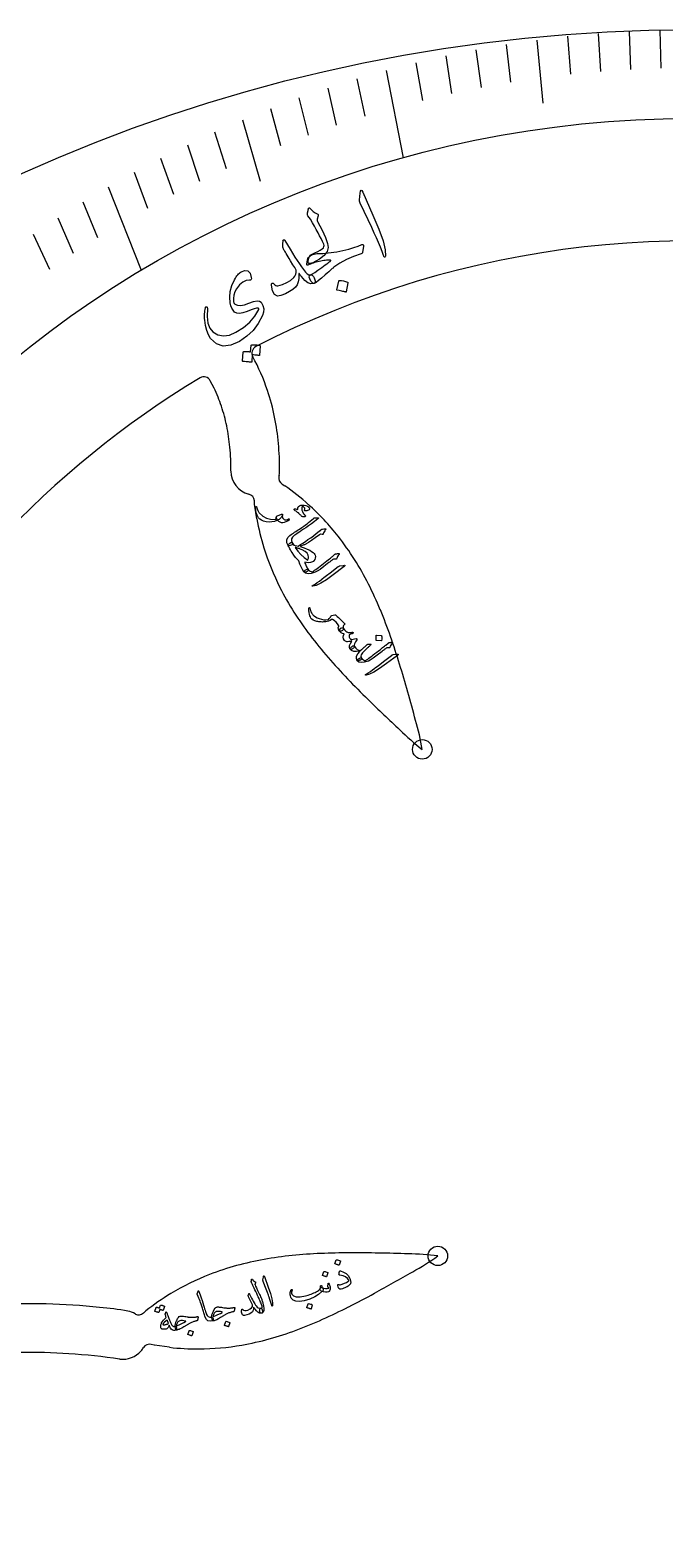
# Model space of a CAD drawing. Header units: millimetres. Extents: x -56 to 56, y -56 to 56.
# Drawn here: x -22.7 to -0.9, y 4.7 to 55.8 of the extents above; entities that cross this region are included whole.
import ezdxf

# ---------------------------------------------------------------- set-up
doc = ezdxf.new("R2010")
doc.units = ezdxf.units.MM
for name, color, linetype in [('CUT_INNER', 6, 'Continuous'), ('CUT_OUTER', 1, 'Continuous'), ('ENGRAVE', 7, 'Continuous'), ('ENGRAVE_FINE', 8, 'Continuous'), ('TEXT', 5, 'Continuous')]:
    doc.layers.add(name, color=color, linetype=linetype)

msp = doc.modelspace()

# ---------------------------------------------------------------- linework, layer by layer
at = {"layer": 'CUT_INNER'}
for points in [[(-16.379, 43.493), (-16.51, 43.747)], [(-15.803, 40.639), (-15.804, 40.645)], [(-14.145, 40.503), (-14.154, 40.464)], [(-14.043, 40.196), (-13.953, 40.139)], [(-14.911, 38.998), (-14.987, 39.509), (-14.988, 39.519), (-14.995, 39.624)], [(-18.808, 11.728), (-18.728, 11.797)], [(-19.095, 11.699), (-19.095, 11.7), (-19.084, 11.693)], [(-17.914, 10.55), (-18.425, 10.625), (-18.434, 10.627), (-18.538, 10.651)], [(-19.617, 10.146), (-19.624, 10.147)]]:
    msp.add_lwpolyline(points, dxfattribs=at)
for centre, radius, start, end in [((0, 15.947), 32.599, 75.616, 117.2937), ((0, 0), 53.626, 118.5746, 267.7469), ((-14.834, 44.694), 0.25, 117.2601, 209.8118), ((-21.167, 41.202), 6.981, 18.4684, 28.839), ((-0.001, 15.945), 32.6, 121.1449, 183.889), ((-16.732, 43.633), 0.25, 27.2801, 121.1133), ((-21.255, 41.166), 5.403, 18.3639, 25.512), ((-21.736, 41.007), 7.583, 11.3188, 18.5036), ((-21.754, 41.003), 5.928, 11.5693, 18.3454), ((-22.629, 40.827), 8.494, 5.1168, 11.3273), ((-22.593, 40.832), 6.784, 5.2991, 11.5587), ((-24.029, 40.705), 8.226, 359.5862, 5.2587), ((-23.778, 40.723), 9.648, 359.6833, 5.1277), ((-14.967, 40.658), 0.837, 181.2554, 254.5643), ((-13.91, 40.407), 0.25, 166.9639, 237.8492), ((-14.98, 40.659), 0.85, 349.4009, 0.6811), ((-15.244, 39.607), 0.25, 4.0267, 77.2974), ((-18.539, 33.509), 8.061, 47.889, 55.3264), ((-19.017, 32.974), 8.779, 38.191, 47.9178), ((-6.542, 40.532), 8.508, 190.3848, 197.229), ((-19.464, 32.624), 9.347, 32.2143, 38.1806), ((-6.18, 40.644), 8.887, 197.2303, 206.7434), ((-20.488, 31.983), 10.555, 26.9254, 32.194), ((-22.559, 30.935), 12.876, 22.5704, 26.9124), ((-5.331, 41.067), 9.835, 206.7185, 212.3779), ((-3.904, 41.977), 11.528, 212.3952, 217.2335), ((-26.504, 29.296), 17.148, 19.2754, 22.5664), ((-1.407, 43.877), 14.665, 217.242, 221.0759), ((-34.413, 26.528), 25.527, 17.0471, 19.2793), ((3.036, 47.75), 20.559, 221.0758, 223.8378), ((-52.316, 21.028), 44.256, 15.7658, 17.0611), ((11.93, 56.283), 32.885, 223.8296, 225.5714), ((33.748, 78.523), 64.04, 225.56007, 226.91035), ((-79.018, 13.423), 72.019, 15.01338, 15.816), ((-4.046, 37.831), 8.507, 225.5745, 232.453), ((-17.602, 29.698), 8.486, 9.4128, 16.2994), ((-11.643, -11.733), 25.527, 90.1721, 92.4043), ((-11.576, -30.462), 44.256, 88.8908, 90.1861), ((-12.05, -58.221), 72.019, 88.13838, 88.941), ((-13.136, 4.342), 9.347, 105.3393, 111.3056), ((-12.82, 3.175), 10.555, 100.0504, 105.319), ((-12.418, 0.889), 12.876, 95.6954, 100.0374), ((-11.995, -3.361), 17.148, 92.4004, 95.6914), ((-9.796, 5.275), 8.486, 82.5378, 89.4244), ((-13.643, 20.608), 8.507, 298.6995, 305.578), ((-13.341, 4.871), 8.779, 111.316, 121.0428), ((-41.612, 68.586), 64.04, 298.68507, 300.03535), ((-13.715, 5.484), 8.061, 121.014, 128.4514), ((-26.663, 41.252), 32.885, 296.9546, 298.6964), ((-22.753, -10.186), 22.234, 88.4373, 93.0827), ((-22.795, -11.654), 23.703, 83.9895, 88.4332), ((-21.134, 1.565), 10.386, 80.0581, 85.4649), ((-19.519, 10.975), 0.839, 59.6767, 77.7662), ((-21.079, 30.264), 20.559, 294.2008, 296.9628), ((-18.972, 11.917), 0.25, 243.3061, 310.9742), ((-18.663, 24.888), 14.665, 290.367, 294.2009), ((-17.113, 20.317), 9.835, 279.8435, 285.5029), ((-17.569, 21.947), 11.528, 285.5202, 290.3585), ((-22.757, -10.842), 21.216, 86.2381, 90.7946), ((-22.89, -12.767), 23.146, 81.8884, 86.2243), ((-19.519, 10.978), 0.837, 263.2162, 318.8004), ((-19.444, 10.919), 0.742, 318.4525, 329.383), ((-18.594, 10.407), 0.25, 77.1508, 147.6671), ((-16.953, 19.003), 8.508, 263.5098, 270.354), ((-16.955, 19.382), 8.887, 270.3553, 279.8684), ((0, 15.945), 39.854, 257.8885, 345.9388)]:
    msp.add_arc(centre, radius, start, end, dxfattribs=at)
at = {"layer": 'CUT_OUTER'}
msp.add_circle((0, 0), 55.8, dxfattribs=at)
at = {"layer": 'ENGRAVE'}
for points in [[(-10.467, 54.401), (-9.889, 51.4)], [(-20.019, 50.407), (-18.881, 47.542)]]:
    msp.add_lwpolyline(points, dxfattribs=at)
for centre, radius in [((0, 15.945), 36.808), ((-9.229, 31.085), 0.335), ((-8.693, 13.689), 0.335)]:
    msp.add_circle(centre, radius, dxfattribs=at)
at = {"layer": 'ENGRAVE_FINE'}
for points in [[(-3.184, 55.673), (-3.109, 54.369)], [(-2.124, 55.743), (-2.074, 54.438)], [(-1.062, 55.786), (-1.038, 54.48)], [(-6.341, 55.292), (-6.192, 53.994)], [(-5.293, 55.447), (-5.086, 53.279)], [(-4.24, 55.574), (-4.141, 54.271)], [(-9.447, 54.664), (-9.224, 53.374)], [(-8.419, 54.901), (-8.221, 53.608)], [(-7.383, 55.11), (-7.21, 53.814)], [(-12.477, 53.797), (-12.181, 52.519)], [(-11.477, 54.112), (-11.205, 52.83)], [(-13.466, 53.456), (-13.146, 52.184)], [(-15.408, 52.701), (-14.793, 50.598)], [(-14.443, 53.091), (-14.099, 51.824)], [(-16.36, 52.288), (-15.967, 51.032)], [(-17.297, 51.851), (-16.88, 50.602)], [(-18.22, 51.392), (-17.779, 50.149)], [(-19.127, 50.91), (-18.663, 49.675)], [(-20.894, 49.884), (-20.383, 48.665)], [(-21.752, 49.341), (-21.218, 48.13)], [(-22.592, 48.778), (-22.035, 47.576)]]:
    msp.add_lwpolyline(points, dxfattribs=at)
at = {"layer": 'TEXT'}
for points in [[(-11.364, 50.185), (-11.351, 50.258), (-11.332, 50.289), (-11.305, 50.277), (-11.272, 50.223), (-10.925, 49.432), (-10.715, 48.945), (-10.575, 48.548), (-10.502, 48.239), (-10.497, 48.021), (-10.503, 48.001), (-10.509, 47.989), (-10.518, 47.985), (-10.527, 47.989), (-10.536, 47.997), (-10.544, 48.008), (-10.552, 48.023), (-10.558, 48.041), (-10.606, 48.186), (-10.663, 48.337), (-10.729, 48.494), (-10.806, 48.658), (-10.825, 48.702), (-10.878, 48.818), (-10.965, 49.007), (-11.086, 49.268), (-11.363, 49.845), (-11.376, 49.877), (-11.384, 49.907), (-11.388, 49.936), (-11.387, 49.963)], [(-12.614, 48.438), (-12.658, 48.529), (-12.705, 48.625), (-12.756, 48.725), (-12.81, 48.829), (-12.868, 48.938), (-12.93, 49.051), (-12.996, 49.17), (-13.067, 49.294), (-13.161, 49.411), (-13.168, 49.429), (-13.173, 49.446), (-13.174, 49.464), (-13.173, 49.482), (-13.171, 49.492), (-13.169, 49.504), (-13.166, 49.52), (-13.162, 49.539), (-13.157, 49.562), (-13.151, 49.588), (-13.146, 49.617), (-13.139, 49.65), (-13.137, 49.661), (-13.132, 49.669), (-13.125, 49.676), (-13.116, 49.681), (-13.107, 49.683), (-13.099, 49.681), (-13.09, 49.675), (-13.082, 49.665), (-13.033, 49.609), (-12.976, 49.56), (-12.91, 49.516), (-12.836, 49.477), (-12.817, 49.466), (-12.806, 49.451), (-12.803, 49.434), (-12.808, 49.413), (-12.843, 49.29), (-12.844, 49.276), (-12.842, 49.26), (-12.836, 49.24), (-12.826, 49.218), (-12.665, 48.912), (-12.552, 48.66), (-12.485, 48.462), (-12.465, 48.319), (-12.499, 48.183), (-12.598, 48.052), (-12.76, 47.924), (-12.987, 47.799), (-13.077, 47.767), (-13.132, 47.777), (-13.152, 47.828), (-13.136, 47.92), (-13.131, 47.933), (-13.127, 47.945), (-13.123, 47.958), (-13.12, 47.97), (-13.116, 47.982), (-13.113, 47.993), (-13.109, 48.004), (-13.106, 48.015), (-13.096, 48.038), (-13.081, 48.057), (-13.061, 48.073), (-13.035, 48.086), (-12.919, 48.137), (-12.818, 48.186), (-12.732, 48.234), (-12.662, 48.28), (-12.626, 48.313), (-12.605, 48.35), (-12.601, 48.392), (-12.614, 48.438)], [(-13.067, 47.378), (-13.039, 47.377), (-13.013, 47.367), (-12.99, 47.348), (-12.968, 47.321), (-12.947, 47.285), (-12.93, 47.249), (-12.919, 47.213), (-12.912, 47.177), (-12.912, 47.144), (-12.917, 47.118), (-12.928, 47.099), (-12.946, 47.087), (-13.052, 47.074), (-13.16, 47.108), (-13.268, 47.19), (-13.378, 47.32), (-13.395, 47.343), (-13.41, 47.363), (-13.422, 47.38), (-13.433, 47.394), (-13.441, 47.405), (-13.446, 47.412), (-13.45, 47.417), (-13.451, 47.419), (-13.46, 47.426), (-13.466, 47.426), (-13.469, 47.42), (-13.469, 47.407), (-13.47, 47.26), (-13.489, 47.137), (-13.525, 47.037), (-13.579, 46.962), (-13.67, 46.881), (-13.784, 46.806), (-13.921, 46.734), (-14.083, 46.667), (-14.204, 46.651), (-14.299, 46.705), (-14.368, 46.828), (-14.411, 47.022), (-14.412, 47.047), (-14.408, 47.068), (-14.4, 47.083), (-14.387, 47.095), (-14.371, 47.1), (-14.356, 47.098), (-14.339, 47.09), (-14.323, 47.074), (-14.288, 47.04), (-14.254, 47.018), (-14.221, 47.007), (-14.189, 47.008), (-14.028, 47.053), (-13.884, 47.114), (-13.757, 47.193), (-13.646, 47.288), (-13.603, 47.342), (-13.574, 47.402), (-13.56, 47.468), (-13.56, 47.54), (-13.574, 47.568), (-13.611, 47.632), (-13.671, 47.731), (-13.754, 47.865), (-13.798, 47.938), (-13.837, 48.003), (-13.872, 48.061), (-13.903, 48.112), (-13.929, 48.156), (-13.951, 48.192), (-13.969, 48.221), (-13.982, 48.241), (-14, 48.273), (-14.012, 48.303), (-14.018, 48.33), (-14.02, 48.355), (-14.018, 48.387), (-14.017, 48.416), (-14.015, 48.444), (-14.014, 48.47), (-14.013, 48.493), (-14.012, 48.514), (-14.012, 48.532), (-14.013, 48.549), (-14.012, 48.562), (-14.007, 48.573), (-14, 48.581), (-13.989, 48.586), (-13.975, 48.586), (-13.963, 48.583), (-13.953, 48.577), (-13.945, 48.566), (-13.854, 48.41), (-13.767, 48.262), (-13.683, 48.123), (-13.602, 47.993), (-13.524, 47.872), (-13.45, 47.76), (-13.38, 47.656), (-13.314, 47.561), (-13.245, 47.474), (-13.181, 47.415), (-13.122, 47.383), (-13.067, 47.378)], [(-12.736, 48.119), (-12.645, 48.12), (-12.553, 48.125), (-12.457, 48.133), (-12.36, 48.145), (-12.261, 48.16), (-12.159, 48.177), (-12.057, 48.197), (-11.952, 48.22), (-11.752, 48.267), (-11.577, 48.316), (-11.428, 48.367), (-11.303, 48.419), (-11.29, 48.424), (-11.277, 48.425), (-11.267, 48.421), (-11.257, 48.413), (-11.249, 48.403), (-11.244, 48.391), (-11.242, 48.377), (-11.243, 48.362), (-11.281, 48.152), (-11.285, 48.135), (-11.295, 48.121), (-11.309, 48.112), (-11.327, 48.106), (-11.591, 48.017), (-11.835, 47.91), (-12.059, 47.784), (-12.263, 47.641), (-12.274, 47.632), (-12.293, 47.617), (-12.319, 47.595), (-12.353, 47.566), (-12.394, 47.53), (-12.443, 47.487), (-12.499, 47.437), (-12.562, 47.38), (-12.685, 47.27), (-12.79, 47.185), (-12.877, 47.124), (-12.946, 47.087), (-12.967, 47.086), (-12.992, 47.1), (-13.022, 47.128), (-13.056, 47.17), (-13.096, 47.245), (-13.111, 47.305), (-13.1, 47.35), (-13.064, 47.38), (-13.003, 47.412), (-12.92, 47.466), (-12.813, 47.54), (-12.683, 47.634), (-12.617, 47.681), (-12.559, 47.723), (-12.51, 47.759), (-12.468, 47.788), (-12.435, 47.812), (-12.411, 47.83), (-12.395, 47.842), (-12.388, 47.848), (-12.386, 47.851), (-12.384, 47.853), (-12.382, 47.855), (-12.38, 47.857), (-12.379, 47.858), (-12.378, 47.859), (-12.376, 47.86), (-12.374, 47.861), (-12.366, 47.87), (-12.364, 47.876), (-12.369, 47.88), (-12.379, 47.882), (-12.422, 47.885), (-12.468, 47.885), (-12.514, 47.884), (-12.562, 47.88), (-12.612, 47.874), (-12.663, 47.866), (-12.716, 47.856), (-12.771, 47.844), (-12.824, 47.832), (-12.876, 47.818), (-12.927, 47.803), (-12.977, 47.788), (-13.025, 47.771), (-13.071, 47.753), (-13.115, 47.734), (-13.157, 47.714), (-13.169, 47.71), (-13.178, 47.711), (-13.185, 47.717), (-13.189, 47.727), (-13.191, 47.747), (-13.191, 47.767), (-13.191, 47.787), (-13.188, 47.807), (-13.185, 47.828), (-13.181, 47.849), (-13.176, 47.871), (-13.171, 47.894), (-13.157, 47.939), (-13.139, 47.976), (-13.119, 48.005), (-13.095, 48.027), (-13.029, 48.065), (-12.947, 48.093), (-12.849, 48.111), (-12.736, 48.119)], [(-15.158, 47.2), (-15.278, 47.183), (-15.393, 47.128), (-15.505, 47.034), (-15.611, 46.901), (-15.668, 46.796), (-15.703, 46.687), (-15.718, 46.573), (-15.712, 46.456), (-15.707, 46.434), (-15.697, 46.414), (-15.682, 46.395), (-15.664, 46.378), (-15.581, 46.336), (-15.472, 46.328), (-15.339, 46.353), (-15.181, 46.41), (-15.025, 46.467), (-14.903, 46.491), (-14.816, 46.482), (-14.762, 46.44), (-14.704, 46.326), (-14.676, 46.212), (-14.68, 46.099), (-14.714, 45.987), (-14.862, 45.715), (-15.043, 45.476), (-15.257, 45.271), (-15.506, 45.098), (-15.806, 44.963), (-16.071, 44.935), (-16.302, 45.014), (-16.501, 45.201), (-16.575, 45.323), (-16.634, 45.468), (-16.676, 45.637), (-16.702, 45.829), (-16.705, 45.884), (-16.706, 45.939), (-16.706, 45.992), (-16.704, 46.044), (-16.701, 46.096), (-16.695, 46.146), (-16.689, 46.197), (-16.68, 46.246), (-16.674, 46.268), (-16.664, 46.281), (-16.651, 46.285), (-16.634, 46.279), (-16.621, 46.269), (-16.612, 46.255), (-16.608, 46.24), (-16.607, 46.222), (-16.621, 45.949), (-16.594, 45.724), (-16.526, 45.548), (-16.419, 45.42), (-16.246, 45.318), (-16.058, 45.282), (-15.854, 45.312), (-15.632, 45.408), (-15.371, 45.574), (-15.153, 45.759), (-14.979, 45.964), (-14.848, 46.191), (-14.842, 46.208), (-14.843, 46.221), (-14.851, 46.23), (-14.867, 46.236), (-14.918, 46.236), (-14.999, 46.218), (-15.109, 46.181), (-15.247, 46.125), (-15.39, 46.074), (-15.509, 46.053), (-15.604, 46.062), (-15.675, 46.103), (-15.73, 46.166), (-15.775, 46.238), (-15.808, 46.321), (-15.829, 46.415), (-15.843, 46.613), (-15.823, 46.812), (-15.768, 47.012), (-15.677, 47.214), (-15.65, 47.264), (-15.623, 47.309), (-15.595, 47.35), (-15.567, 47.386), (-15.537, 47.418), (-15.508, 47.445), (-15.479, 47.468), (-15.449, 47.487), (-15.32, 47.536), (-15.22, 47.52), (-15.146, 47.439), (-15.101, 47.293), (-15.098, 47.25), (-15.106, 47.219), (-15.126, 47.203), (-15.158, 47.2)], [(-12.099, 47.169), (-12.097, 47.175), (-12.092, 47.18), (-12.085, 47.183), (-12.076, 47.186), (-12.004, 47.184), (-11.934, 47.175), (-11.865, 47.158), (-11.797, 47.135), (-11.79, 47.13), (-11.785, 47.124), (-11.783, 47.117), (-11.784, 47.11), (-11.838, 46.804), (-11.841, 46.796), (-11.848, 46.791), (-11.858, 46.791), (-11.871, 46.795), (-11.882, 46.798), (-11.9, 46.803), (-11.924, 46.808), (-11.955, 46.815), (-11.992, 46.823), (-12.037, 46.832), (-12.088, 46.842), (-12.147, 46.853), (-12.156, 46.855), (-12.161, 46.859), (-12.163, 46.864), (-12.161, 46.87)], [(-15.11, 44.957), (-15.108, 44.963), (-15.104, 44.968), (-15.098, 44.972), (-15.089, 44.976), (-15.054, 44.98), (-15.019, 44.981), (-14.985, 44.982), (-14.95, 44.98), (-14.916, 44.977), (-14.882, 44.972), (-14.848, 44.965), (-14.813, 44.956), (-14.805, 44.952), (-14.799, 44.946), (-14.796, 44.939), (-14.795, 44.93), (-14.815, 44.62), (-14.817, 44.615), (-14.823, 44.612), (-14.832, 44.611), (-14.844, 44.612), (-14.854, 44.615), (-14.868, 44.617), (-14.888, 44.62), (-14.913, 44.622), (-14.943, 44.625), (-14.979, 44.628), (-15.021, 44.631), (-15.068, 44.634), (-15.082, 44.393), (-15.084, 44.384), (-15.09, 44.38), (-15.1, 44.378), (-15.113, 44.38), (-15.124, 44.382), (-15.142, 44.385), (-15.166, 44.388), (-15.197, 44.391), (-15.234, 44.395), (-15.279, 44.399), (-15.331, 44.403), (-15.389, 44.407), (-15.396, 44.41), (-15.401, 44.413), (-15.403, 44.418), (-15.402, 44.424), (-15.38, 44.727), (-15.379, 44.733), (-15.375, 44.738), (-15.369, 44.742), (-15.36, 44.746), (-15.331, 44.751), (-15.302, 44.753), (-15.273, 44.755), (-15.244, 44.754), (-15.215, 44.752), (-15.186, 44.748), (-15.158, 44.743), (-15.13, 44.737)], [(-14.031, 39.133), (-14.044, 39.099), (-14.059, 39.07), (-14.077, 39.045), (-14.097, 39.024), (-14.12, 39.005), (-14.149, 38.985), (-14.184, 38.964), (-14.226, 38.942), (-14.31, 38.911), (-14.398, 38.894), (-14.491, 38.892), (-14.589, 38.905), (-14.681, 38.928), (-14.755, 38.959), (-14.813, 38.996), (-14.853, 39.041), (-14.899, 39.124), (-14.931, 39.212), (-14.949, 39.304), (-14.953, 39.401), (-14.953, 39.408), (-14.952, 39.414), (-14.95, 39.419), (-14.947, 39.423), (-14.942, 39.426), (-14.938, 39.428), (-14.933, 39.428), (-14.929, 39.427), (-14.925, 39.424), (-14.921, 39.42), (-14.919, 39.415), (-14.918, 39.409), (-14.909, 39.377), (-14.9, 39.347), (-14.89, 39.319), (-14.879, 39.294), (-14.867, 39.269), (-14.854, 39.247), (-14.841, 39.227), (-14.826, 39.208), (-14.71, 39.099), (-14.581, 39.025), (-14.439, 38.986), (-14.286, 38.982), (-14.282, 38.983), (-14.276, 38.986), (-14.268, 38.99), (-14.258, 38.996), (-14.252, 39.003), (-14.248, 39.017), (-14.245, 39.037), (-14.243, 39.063), (-14.238, 39.077), (-14.229, 39.09), (-14.216, 39.1), (-14.198, 39.108), (-14.059, 39.158), (-14.04, 39.162), (-14.029, 39.16), (-14.026, 39.15), (-14.031, 39.133)], [(-13.371, 39.087), (-13.388, 39.106), (-13.403, 39.124), (-13.418, 39.14), (-13.431, 39.154), (-13.444, 39.167), (-13.455, 39.179), (-13.465, 39.189), (-13.474, 39.197), (-13.484, 39.204), (-13.496, 39.214), (-13.51, 39.224), (-13.526, 39.237), (-13.545, 39.25), (-13.566, 39.266), (-13.589, 39.282), (-13.614, 39.3), (-13.623, 39.308), (-13.629, 39.316), (-13.629, 39.325), (-13.626, 39.335), (-13.612, 39.348), (-13.588, 39.35), (-13.553, 39.34), (-13.508, 39.319), (-13.508, 39.355), (-13.504, 39.386), (-13.495, 39.41), (-13.48, 39.429), (-13.445, 39.452), (-13.401, 39.467), (-13.347, 39.473), (-13.284, 39.471), (-13.223, 39.46), (-13.174, 39.441), (-13.136, 39.413), (-13.11, 39.377), (-13.103, 39.352), (-13.105, 39.331), (-13.117, 39.314), (-13.139, 39.299), (-13.166, 39.288), (-13.192, 39.281), (-13.217, 39.278), (-13.242, 39.278), (-13.262, 39.281), (-13.274, 39.288), (-13.278, 39.298), (-13.274, 39.312), (-13.267, 39.33), (-13.264, 39.347), (-13.266, 39.364), (-13.272, 39.38), (-13.282, 39.395), (-13.293, 39.407), (-13.307, 39.415), (-13.322, 39.419), (-13.339, 39.419), (-13.351, 39.415), (-13.36, 39.406), (-13.364, 39.392), (-13.368, 39.348), (-13.363, 39.301), (-13.347, 39.252), (-13.322, 39.199), (-13.319, 39.194), (-13.316, 39.19), (-13.312, 39.185), (-13.307, 39.18), (-13.302, 39.174), (-13.297, 39.168), (-13.291, 39.161), (-13.284, 39.154), (-13.278, 39.147), (-13.271, 39.14), (-13.266, 39.134), (-13.261, 39.128), (-13.257, 39.124), (-13.253, 39.119), (-13.25, 39.115), (-13.248, 39.112), (-13.244, 39.105), (-13.243, 39.098), (-13.244, 39.091), (-13.247, 39.085), (-13.251, 39.081), (-13.255, 39.077), (-13.259, 39.074), (-13.264, 39.073), (-13.304, 39.071), (-13.334, 39.073), (-13.357, 39.078), (-13.371, 39.087)], [(-13.798, 38.994), (-13.794, 38.985), (-13.795, 38.977), (-13.799, 38.969), (-13.806, 38.962), (-13.861, 38.925), (-13.915, 38.896), (-13.967, 38.878), (-14.017, 38.869), (-14.065, 38.87), (-14.11, 38.884), (-14.15, 38.908), (-14.188, 38.945), (-14.209, 38.973), (-14.226, 39.002), (-14.237, 39.032), (-14.243, 39.063), (-14.241, 39.076), (-14.233, 39.088), (-14.219, 39.099), (-14.198, 39.108), (-14.059, 39.158), (-14.049, 39.161), (-14.04, 39.163), (-14.034, 39.163), (-14.029, 39.16), (-14.027, 39.156), (-14.027, 39.15), (-14.028, 39.143), (-14.032, 39.134), (-14.038, 39.114), (-14.039, 39.091), (-14.035, 39.067), (-14.025, 39.042), (-14.011, 39.018), (-13.994, 38.999), (-13.973, 38.983), (-13.948, 38.973), (-13.92, 38.967), (-13.891, 38.97), (-13.861, 38.98), (-13.829, 38.997), (-13.819, 39.002), (-13.811, 39.003), (-13.804, 39), (-13.798, 38.994)], [(-12.807, 39.038), (-12.8, 39.037), (-12.795, 39.036), (-12.791, 39.035), (-12.79, 39.032), (-12.79, 39.027), (-12.794, 39.02), (-12.803, 39.01), (-12.816, 38.998), (-12.931, 38.911), (-13.037, 38.833), (-13.136, 38.762), (-13.227, 38.699), (-13.306, 38.646), (-13.376, 38.599), (-13.438, 38.557), (-13.492, 38.521), (-13.538, 38.49), (-13.576, 38.464), (-13.606, 38.444), (-13.627, 38.43), (-13.685, 38.376), (-13.715, 38.314), (-13.716, 38.245), (-13.69, 38.17), (-13.683, 38.148), (-13.688, 38.129), (-13.703, 38.113), (-13.728, 38.1), (-13.771, 38.085), (-13.804, 38.076), (-13.826, 38.075), (-13.837, 38.081), (-13.882, 38.184), (-13.886, 38.276), (-13.85, 38.358), (-13.775, 38.431), (-13.735, 38.459), (-13.695, 38.487), (-13.654, 38.514), (-13.613, 38.542), (-13.572, 38.569), (-13.531, 38.597), (-13.49, 38.624), (-13.448, 38.651), (-13.369, 38.703), (-13.298, 38.751), (-13.237, 38.795), (-13.184, 38.836), (-13.134, 38.877), (-13.081, 38.921), (-13.026, 38.968), (-12.967, 39.019), (-12.956, 39.028), (-12.945, 39.034), (-12.934, 39.038), (-12.923, 39.039)], [(-13.47, 37.558), (-13.527, 37.613), (-13.585, 37.679), (-13.643, 37.757), (-13.701, 37.847), (-13.729, 37.892), (-13.754, 37.933), (-13.775, 37.97), (-13.794, 38.002), (-13.809, 38.029), (-13.821, 38.051), (-13.831, 38.069), (-13.837, 38.081), (-13.838, 38.09), (-13.834, 38.101), (-13.826, 38.114), (-13.814, 38.129), (-13.775, 38.168), (-13.741, 38.188), (-13.713, 38.188), (-13.69, 38.17), (-13.646, 38.1), (-13.495, 38.068), (-13.415, 38.117), (-13.331, 38.169), (-13.244, 38.227), (-13.155, 38.288), (-13.062, 38.353), (-12.967, 38.423), (-12.869, 38.497), (-12.768, 38.575), (-12.753, 38.586), (-12.74, 38.596), (-12.729, 38.605), (-12.719, 38.612), (-12.711, 38.619), (-12.704, 38.625), (-12.699, 38.63), (-12.696, 38.634), (-12.681, 38.643), (-12.653, 38.651), (-12.613, 38.657), (-12.561, 38.661), (-12.555, 38.661), (-12.55, 38.66), (-12.546, 38.658), (-12.543, 38.654), (-12.542, 38.65), (-12.542, 38.645), (-12.544, 38.64), (-12.547, 38.634), (-12.578, 38.593), (-12.601, 38.555), (-12.618, 38.521), (-12.629, 38.492), (-12.634, 38.479), (-12.643, 38.47), (-12.655, 38.466), (-12.671, 38.466), (-12.724, 38.472), (-12.732, 38.472), (-12.741, 38.469), (-12.752, 38.464), (-12.763, 38.456), (-12.907, 38.345), (-13.03, 38.255), (-13.133, 38.186), (-13.214, 38.139), (-13.23, 38.131), (-13.248, 38.123), (-13.27, 38.114), (-13.295, 38.104), (-13.323, 38.093), (-13.354, 38.081), (-13.388, 38.068), (-13.425, 38.055), (-13.291, 38.006), (-13.181, 37.962), (-13.094, 37.921), (-13.03, 37.884), (-12.982, 37.847), (-12.945, 37.813), (-12.92, 37.78), (-12.908, 37.75), (-12.901, 37.704), (-12.906, 37.657), (-12.923, 37.608), (-12.95, 37.557), (-12.957, 37.549), (-12.967, 37.541), (-12.98, 37.533), (-12.996, 37.526), (-13.066, 37.505), (-13.134, 37.496), (-13.201, 37.499), (-13.268, 37.514), (-13.257, 37.479), (-13.245, 37.444), (-13.231, 37.411), (-13.217, 37.38), (-13.202, 37.349), (-13.185, 37.32), (-13.167, 37.292), (-13.148, 37.265), (-13.142, 37.255), (-13.142, 37.243), (-13.148, 37.231), (-13.159, 37.218), (-13.186, 37.195), (-13.21, 37.179), (-13.231, 37.169), (-13.251, 37.166), (-13.268, 37.167), (-13.281, 37.169), (-13.29, 37.173), (-13.295, 37.177), (-13.347, 37.258), (-13.393, 37.349), (-13.434, 37.449), (-13.47, 37.558)], [(-13.138, 37.683), (-13.146, 37.755), (-13.185, 37.822), (-13.256, 37.884), (-13.359, 37.941), (-13.388, 37.954), (-13.418, 37.966), (-13.448, 37.978), (-13.478, 37.988), (-13.509, 37.998), (-13.539, 38.007), (-13.569, 38.016), (-13.6, 38.023), (-13.5, 37.89), (-13.395, 37.772), (-13.282, 37.671), (-13.164, 37.586), (-13.155, 37.604), (-13.147, 37.627), (-13.142, 37.653), (-13.138, 37.683)], [(-12.199, 37.801), (-12.165, 37.806), (-12.139, 37.81), (-12.12, 37.813), (-12.107, 37.815), (-12.099, 37.816), (-12.092, 37.815), (-12.087, 37.812), (-12.083, 37.808), (-12.08, 37.801), (-12.08, 37.794), (-12.083, 37.787), (-12.088, 37.78), (-12.115, 37.745), (-12.137, 37.71), (-12.154, 37.674), (-12.166, 37.638), (-12.17, 37.627), (-12.178, 37.62), (-12.19, 37.617), (-12.204, 37.617), (-12.277, 37.622), (-12.298, 37.606), (-12.319, 37.59), (-12.339, 37.575), (-12.36, 37.56), (-12.379, 37.544), (-12.398, 37.53), (-12.417, 37.515), (-12.436, 37.501), (-12.606, 37.368), (-12.741, 37.268), (-12.842, 37.201), (-12.908, 37.166), (-13.042, 37.128), (-13.151, 37.118), (-13.236, 37.134), (-13.296, 37.179), (-13.297, 37.18), (-13.298, 37.182), (-13.299, 37.184), (-13.3, 37.185), (-13.297, 37.2), (-13.279, 37.219), (-13.248, 37.242), (-13.203, 37.268), (-13.185, 37.276), (-13.17, 37.279), (-13.158, 37.276), (-13.149, 37.267), (-13.115, 37.23), (-13.079, 37.205), (-13.041, 37.19), (-13, 37.187), (-12.967, 37.209), (-12.929, 37.234), (-12.888, 37.264), (-12.842, 37.298), (-12.793, 37.336), (-12.739, 37.377), (-12.682, 37.421), (-12.622, 37.469), (-12.562, 37.516), (-12.508, 37.558), (-12.46, 37.596), (-12.419, 37.629), (-12.383, 37.657), (-12.354, 37.68), (-12.331, 37.699), (-12.313, 37.712), (-12.229, 37.785), (-12.22, 37.791), (-12.212, 37.795), (-12.205, 37.799), (-12.199, 37.801)], [(-11.939, 37.404), (-11.899, 37.407), (-11.881, 37.4), (-11.884, 37.385), (-11.909, 37.362), (-12.288, 37.084), (-12.521, 36.913), (-12.715, 36.79), (-12.87, 36.715), (-12.985, 36.686), (-12.996, 36.686), (-13.003, 36.689), (-13.007, 36.693), (-13.006, 36.698), (-13.003, 36.704), (-12.998, 36.709), (-12.991, 36.715), (-12.982, 36.721), (-12.911, 36.764), (-12.837, 36.812), (-12.762, 36.866), (-12.684, 36.926), (-12.663, 36.942), (-12.608, 36.984), (-12.518, 37.052), (-12.393, 37.147), (-12.118, 37.361), (-12.103, 37.371), (-12.088, 37.379), (-12.073, 37.385), (-12.059, 37.388)], [(-12.079, 35.148), (-12.094, 35.175), (-12.104, 35.2), (-12.111, 35.224), (-12.113, 35.246), (-12.114, 35.257), (-12.113, 35.267), (-12.111, 35.278), (-12.107, 35.289), (-12.104, 35.299), (-12.099, 35.31), (-12.094, 35.321), (-12.089, 35.332), (-12.14, 35.394), (-12.191, 35.449), (-12.24, 35.497), (-12.288, 35.538), (-12.3, 35.545), (-12.313, 35.548), (-12.327, 35.546), (-12.341, 35.54), (-12.396, 35.512), (-12.448, 35.491), (-12.497, 35.476), (-12.544, 35.467), (-12.582, 35.463), (-12.621, 35.46), (-12.659, 35.459), (-12.698, 35.46), (-12.737, 35.463), (-12.776, 35.467), (-12.815, 35.474), (-12.854, 35.482), (-12.923, 35.501), (-12.979, 35.526), (-13.022, 35.557), (-13.051, 35.593), (-13.072, 35.632), (-13.089, 35.675), (-13.103, 35.723), (-13.114, 35.775), (-13.118, 35.802), (-13.121, 35.826), (-13.123, 35.849), (-13.125, 35.869), (-13.126, 35.888), (-13.126, 35.904), (-13.126, 35.919), (-13.125, 35.931), (-13.123, 35.94), (-13.12, 35.946), (-13.114, 35.951), (-13.107, 35.953), (-13.1, 35.953), (-13.095, 35.95), (-13.091, 35.943), (-13.089, 35.933), (-13.081, 35.894), (-13.072, 35.86), (-13.062, 35.831), (-13.051, 35.807), (-13.044, 35.795), (-13.037, 35.782), (-13.029, 35.769), (-13.02, 35.755), (-13.01, 35.741), (-12.999, 35.727), (-12.988, 35.712), (-12.975, 35.696), (-12.944, 35.666), (-12.9, 35.637), (-12.842, 35.607), (-12.771, 35.578), (-12.693, 35.554), (-12.615, 35.539), (-12.537, 35.535), (-12.459, 35.54), (-12.456, 35.54), (-12.453, 35.541), (-12.451, 35.543), (-12.449, 35.546), (-12.422, 35.574), (-12.401, 35.603), (-12.383, 35.631), (-12.37, 35.66), (-12.358, 35.673), (-12.331, 35.684), (-12.289, 35.694), (-12.231, 35.703), (-12.219, 35.703), (-12.207, 35.7), (-12.197, 35.695), (-12.186, 35.688), (-12.147, 35.653), (-12.108, 35.618), (-12.071, 35.584), (-12.034, 35.55), (-11.999, 35.515), (-11.964, 35.481), (-11.931, 35.446), (-11.898, 35.411), (-11.891, 35.402), (-11.888, 35.393), (-11.89, 35.385), (-11.895, 35.377), (-11.911, 35.363), (-11.923, 35.349), (-11.933, 35.334), (-11.941, 35.319), (-11.944, 35.302), (-11.944, 35.283), (-11.94, 35.261), (-11.932, 35.237), (-11.93, 35.224), (-11.933, 35.21), (-11.941, 35.197), (-11.955, 35.183), (-11.972, 35.17), (-11.99, 35.159), (-12.009, 35.15), (-12.029, 35.143), (-12.047, 35.139), (-12.062, 35.139), (-12.072, 35.142), (-12.079, 35.148)], [(-11.934, 35.24), (-11.896, 35.185), (-11.858, 35.144), (-11.819, 35.116), (-11.779, 35.101), (-11.754, 35.099), (-11.723, 35.1), (-11.689, 35.104), (-11.65, 35.112), (-11.638, 35.113), (-11.627, 35.113), (-11.619, 35.111), (-11.613, 35.107), (-11.608, 35.101), (-11.605, 35.094), (-11.604, 35.087), (-11.606, 35.08), (-11.611, 35.072), (-11.617, 35.066), (-11.626, 35.061), (-11.637, 35.057), (-11.666, 35.051), (-11.69, 35.044), (-11.708, 35.037), (-11.72, 35.029), (-11.735, 35.013), (-11.743, 34.993), (-11.743, 34.968), (-11.736, 34.94), (-11.723, 34.911), (-11.709, 34.889), (-11.692, 34.874), (-11.674, 34.866), (-11.645, 34.863), (-11.607, 34.866), (-11.56, 34.876), (-11.504, 34.892), (-11.497, 34.893), (-11.491, 34.892), (-11.485, 34.886), (-11.479, 34.878), (-11.474, 34.87), (-11.473, 34.861), (-11.474, 34.854), (-11.478, 34.847), (-11.527, 34.777), (-11.557, 34.715), (-11.568, 34.661), (-11.559, 34.616), (-11.558, 34.605), (-11.564, 34.592), (-11.576, 34.575), (-11.595, 34.557), (-11.612, 34.544), (-11.629, 34.533), (-11.646, 34.525), (-11.664, 34.52), (-11.679, 34.517), (-11.691, 34.517), (-11.701, 34.521), (-11.707, 34.528), (-11.728, 34.586), (-11.726, 34.651), (-11.699, 34.722), (-11.649, 34.798), (-11.646, 34.802), (-11.646, 34.805), (-11.649, 34.806), (-11.654, 34.807), (-11.708, 34.794), (-11.754, 34.786), (-11.793, 34.782), (-11.824, 34.782), (-11.848, 34.787), (-11.868, 34.796), (-11.886, 34.808), (-11.9, 34.824), (-11.929, 34.88), (-11.941, 34.936), (-11.938, 34.993), (-11.917, 35.05), (-11.972, 35.068), (-12.017, 35.091), (-12.053, 35.119), (-12.081, 35.152), (-12.085, 35.162), (-12.083, 35.175), (-12.076, 35.189), (-12.064, 35.205), (-12.022, 35.245), (-11.986, 35.264), (-11.957, 35.263), (-11.934, 35.24)], [(-10.371, 34.751), (-10.338, 34.756), (-10.312, 34.76), (-10.292, 34.764), (-10.28, 34.766), (-10.272, 34.767), (-10.265, 34.766), (-10.259, 34.763), (-10.255, 34.758), (-10.253, 34.752), (-10.253, 34.745), (-10.255, 34.738), (-10.261, 34.731), (-10.288, 34.696), (-10.31, 34.661), (-10.326, 34.625), (-10.338, 34.588), (-10.342, 34.578), (-10.35, 34.571), (-10.362, 34.567), (-10.377, 34.568), (-10.449, 34.573), (-10.47, 34.557), (-10.491, 34.541), (-10.512, 34.526), (-10.532, 34.51), (-10.551, 34.495), (-10.571, 34.48), (-10.589, 34.466), (-10.608, 34.451), (-10.778, 34.318), (-10.914, 34.218), (-11.014, 34.151), (-11.08, 34.117), (-11.214, 34.079), (-11.323, 34.068), (-11.408, 34.085), (-11.468, 34.129), (-11.469, 34.131), (-11.47, 34.133), (-11.471, 34.134), (-11.472, 34.136), (-11.469, 34.151), (-11.451, 34.17), (-11.42, 34.193), (-11.375, 34.219), (-11.357, 34.227), (-11.343, 34.23), (-11.33, 34.227), (-11.321, 34.218), (-11.288, 34.181), (-11.252, 34.156), (-11.213, 34.141), (-11.172, 34.137), (-11.139, 34.159), (-11.101, 34.185), (-11.06, 34.215), (-11.014, 34.249), (-10.965, 34.286), (-10.912, 34.327), (-10.855, 34.372), (-10.794, 34.42), (-10.734, 34.467), (-10.68, 34.509), (-10.633, 34.546), (-10.591, 34.579), (-10.556, 34.608), (-10.526, 34.631), (-10.503, 34.649), (-10.485, 34.663), (-10.402, 34.735), (-10.393, 34.741), (-10.385, 34.746), (-10.377, 34.749), (-10.371, 34.751)], [(-10.636, 34.996), (-10.633, 34.995), (-10.63, 34.993), (-10.627, 34.989), (-10.625, 34.985), (-10.618, 34.945), (-10.616, 34.906), (-10.618, 34.866), (-10.624, 34.827), (-10.626, 34.823), (-10.628, 34.819), (-10.632, 34.818), (-10.636, 34.818), (-10.807, 34.82), (-10.811, 34.821), (-10.814, 34.824), (-10.815, 34.83), (-10.815, 34.837), (-10.814, 34.844), (-10.814, 34.854), (-10.813, 34.868), (-10.812, 34.886), (-10.812, 34.907), (-10.812, 34.932), (-10.811, 34.962), (-10.811, 34.995), (-10.811, 35), (-10.809, 35.003), (-10.807, 35.005), (-10.803, 35.004)], [(-11.117, 34.687), (-11.109, 34.691), (-11.097, 34.695), (-11.081, 34.697), (-11.059, 34.7), (-11.039, 34.701), (-11.022, 34.701), (-11.009, 34.702), (-11.001, 34.702), (-10.991, 34.697), (-10.988, 34.69), (-10.992, 34.681), (-11.003, 34.669), (-11.011, 34.661), (-11.021, 34.653), (-11.031, 34.642), (-11.043, 34.63), (-11.057, 34.617), (-11.072, 34.602), (-11.089, 34.587), (-11.107, 34.571), (-11.181, 34.5), (-11.239, 34.442), (-11.282, 34.397), (-11.308, 34.364), (-11.327, 34.327), (-11.335, 34.291), (-11.333, 34.254), (-11.321, 34.218), (-11.317, 34.207), (-11.316, 34.197), (-11.318, 34.187), (-11.323, 34.176), (-11.331, 34.166), (-11.341, 34.157), (-11.354, 34.149), (-11.37, 34.144), (-11.409, 34.131), (-11.438, 34.124), (-11.458, 34.123), (-11.468, 34.129), (-11.493, 34.203), (-11.486, 34.281), (-11.447, 34.363), (-11.377, 34.449), (-11.375, 34.453), (-11.374, 34.455), (-11.376, 34.455), (-11.378, 34.455), (-11.489, 34.442), (-11.581, 34.451), (-11.654, 34.48), (-11.708, 34.529), (-11.711, 34.536), (-11.711, 34.544), (-11.708, 34.553), (-11.701, 34.562), (-11.69, 34.574), (-11.675, 34.587), (-11.657, 34.603), (-11.636, 34.621), (-11.614, 34.636), (-11.594, 34.64), (-11.576, 34.634), (-11.56, 34.617), (-11.515, 34.559), (-11.464, 34.518), (-11.407, 34.493), (-11.346, 34.486), (-11.34, 34.488), (-11.33, 34.496), (-11.315, 34.51), (-11.296, 34.529), (-11.284, 34.541), (-11.269, 34.555), (-11.251, 34.571), (-11.23, 34.59), (-11.206, 34.611), (-11.179, 34.634), (-11.149, 34.66), (-11.117, 34.687)], [(-10.111, 34.355), (-10.072, 34.357), (-10.053, 34.351), (-10.057, 34.336), (-10.081, 34.312), (-10.46, 34.034), (-10.693, 33.864), (-10.887, 33.741), (-11.042, 33.665), (-11.157, 33.636), (-11.169, 33.637), (-11.176, 33.639), (-11.179, 33.643), (-11.178, 33.649), (-11.175, 33.654), (-11.17, 33.66), (-11.163, 33.666), (-11.154, 33.672), (-11.083, 33.714), (-11.01, 33.763), (-10.934, 33.817), (-10.856, 33.877), (-10.835, 33.892), (-10.78, 33.934), (-10.69, 34.003), (-10.565, 34.098), (-10.29, 34.312), (-10.275, 34.322), (-10.26, 34.33), (-10.245, 34.336), (-10.231, 34.339)], [(-12.182, 13.55), (-12.181, 13.552), (-12.178, 13.554), (-12.175, 13.555), (-12.171, 13.556), (-12.139, 13.552), (-12.107, 13.544), (-12.077, 13.533), (-12.048, 13.52), (-12.045, 13.517), (-12.043, 13.514), (-12.043, 13.511), (-12.043, 13.508), (-12.086, 13.376), (-12.088, 13.372), (-12.091, 13.371), (-12.095, 13.371), (-12.101, 13.373), (-12.106, 13.375), (-12.114, 13.378), (-12.125, 13.382), (-12.138, 13.386), (-12.155, 13.392), (-12.174, 13.398), (-12.197, 13.405), (-12.223, 13.413), (-12.227, 13.415), (-12.229, 13.417), (-12.229, 13.419), (-12.229, 13.421)], [(-15.099, 12.874), (-15.098, 12.882), (-15.096, 12.888), (-15.092, 12.892), (-15.086, 12.895), (-15.081, 12.895), (-15.076, 12.894), (-15.071, 12.89), (-15.066, 12.885), (-15.045, 12.858), (-15.023, 12.835), (-14.998, 12.816), (-14.972, 12.802), (-14.963, 12.795), (-14.957, 12.786), (-14.956, 12.775), (-14.959, 12.762), (-14.961, 12.755), (-14.963, 12.748), (-14.966, 12.741), (-14.968, 12.734), (-14.971, 12.726), (-14.973, 12.72), (-14.976, 12.713), (-14.978, 12.706), (-14.974, 12.691), (-14.956, 12.652), (-14.926, 12.588), (-14.884, 12.5), (-14.86, 12.452), (-14.838, 12.406), (-14.818, 12.363), (-14.799, 12.324), (-14.783, 12.287), (-14.768, 12.253), (-14.755, 12.222), (-14.744, 12.194), (-14.735, 12.168), (-14.726, 12.141), (-14.717, 12.114), (-14.71, 12.087), (-14.702, 12.06), (-14.696, 12.033), (-14.689, 12.005), (-14.684, 11.977), (-14.671, 11.881), (-14.674, 11.807), (-14.695, 11.756), (-14.731, 11.726), (-14.752, 11.721), (-14.77, 11.722), (-14.785, 11.732), (-14.798, 11.748), (-14.807, 11.769), (-14.813, 11.791), (-14.816, 11.814), (-14.814, 11.839), (-14.809, 11.862), (-14.802, 11.879), (-14.792, 11.889), (-14.78, 11.894), (-14.77, 11.896), (-14.76, 11.897), (-14.752, 11.899), (-14.745, 11.9), (-14.739, 11.901), (-14.734, 11.903), (-14.73, 11.905), (-14.727, 11.907), (-14.726, 11.931), (-14.732, 11.966), (-14.746, 12.011), (-14.767, 12.067), (-14.781, 12.1), (-14.797, 12.137), (-14.816, 12.179), (-14.837, 12.226), (-14.861, 12.278), (-14.888, 12.334), (-14.916, 12.396), (-14.948, 12.462), (-14.978, 12.527), (-15.005, 12.583), (-15.029, 12.632), (-15.049, 12.674), (-15.065, 12.707), (-15.077, 12.732), (-15.086, 12.749), (-15.091, 12.759), (-15.096, 12.772), (-15.1, 12.786), (-15.101, 12.802), (-15.101, 12.819), (-15.1, 12.828), (-15.1, 12.836), (-15.099, 12.844), (-15.099, 12.851), (-15.098, 12.857), (-15.098, 12.863), (-15.099, 12.869), (-15.099, 12.874)], [(-14.686, 12.963), (-14.678, 12.995), (-14.669, 13.007), (-14.658, 13.001), (-14.646, 12.976), (-14.518, 12.616), (-14.441, 12.394), (-14.391, 12.214), (-14.369, 12.076), (-14.373, 11.979), (-14.377, 11.971), (-14.38, 11.966), (-14.384, 11.964), (-14.388, 11.966), (-14.392, 11.97), (-14.395, 11.975), (-14.398, 11.982), (-14.4, 11.99), (-14.417, 12.056), (-14.437, 12.124), (-14.461, 12.196), (-14.49, 12.271), (-14.497, 12.29), (-14.516, 12.343), (-14.548, 12.429), (-14.593, 12.549), (-14.695, 12.813), (-14.699, 12.828), (-14.701, 12.841), (-14.702, 12.854), (-14.701, 12.866)], [(-12.611, 13.148), (-12.61, 13.15), (-12.608, 13.152), (-12.604, 13.153), (-12.6, 13.154), (-12.568, 13.149), (-12.537, 13.142), (-12.507, 13.131), (-12.477, 13.117), (-12.474, 13.115), (-12.473, 13.112), (-12.472, 13.109), (-12.473, 13.106), (-12.515, 12.973), (-12.517, 12.97), (-12.52, 12.969), (-12.525, 12.969), (-12.53, 12.971), (-12.535, 12.973), (-12.543, 12.976), (-12.554, 12.98), (-12.567, 12.984), (-12.584, 12.99), (-12.604, 12.996), (-12.626, 13.003), (-12.652, 13.011), (-12.656, 13.012), (-12.658, 13.014), (-12.659, 13.017), (-12.658, 13.019)], [(-12.089, 13.056), (-12.087, 13.076), (-12.086, 13.093), (-12.083, 13.109), (-12.081, 13.123), (-12.078, 13.135), (-12.075, 13.146), (-12.072, 13.155), (-12.069, 13.162), (-12.063, 13.17), (-12.056, 13.174), (-12.046, 13.175), (-12.035, 13.174), (-11.931, 13.136), (-11.845, 13.084), (-11.777, 13.017), (-11.727, 12.935), (-11.717, 12.911), (-11.708, 12.887), (-11.701, 12.863), (-11.695, 12.839), (-11.691, 12.816), (-11.688, 12.793), (-11.688, 12.771), (-11.689, 12.75), (-11.691, 12.738), (-11.696, 12.726), (-11.703, 12.716), (-11.711, 12.706), (-11.743, 12.679), (-11.776, 12.654), (-11.811, 12.632), (-11.848, 12.612), (-11.886, 12.594), (-11.926, 12.578), (-11.967, 12.563), (-12.009, 12.551), (-12.061, 12.547), (-12.099, 12.567), (-12.123, 12.613), (-12.132, 12.684), (-12.131, 12.692), (-12.128, 12.698), (-12.124, 12.704), (-12.118, 12.708), (-12.113, 12.708), (-12.107, 12.708), (-12.1, 12.706), (-12.093, 12.703), (-12.072, 12.697), (-12.046, 12.698), (-12.014, 12.705), (-11.977, 12.717), (-11.897, 12.75), (-11.833, 12.781), (-11.784, 12.809), (-11.752, 12.835), (-11.75, 12.838), (-11.75, 12.841), (-11.751, 12.847), (-11.753, 12.854), (-11.796, 12.918), (-11.862, 12.969), (-11.949, 13.005), (-12.058, 13.027), (-12.072, 13.031), (-12.082, 13.037), (-12.088, 13.045), (-12.089, 13.056)], [(-16.929, 12.481), (-16.927, 12.486), (-16.925, 12.49), (-16.923, 12.492), (-16.92, 12.493), (-16.916, 12.492), (-16.912, 12.487), (-16.906, 12.477), (-16.9, 12.464), (-16.86, 12.355), (-16.824, 12.253), (-16.792, 12.16), (-16.764, 12.074), (-16.742, 12), (-16.722, 11.934), (-16.704, 11.876), (-16.688, 11.825), (-16.675, 11.783), (-16.664, 11.747), (-16.656, 11.719), (-16.649, 11.699), (-16.621, 11.641), (-16.58, 11.604), (-16.527, 11.586), (-16.462, 11.589), (-16.444, 11.589), (-16.43, 11.581), (-16.421, 11.566), (-16.417, 11.543), (-16.415, 11.505), (-16.416, 11.478), (-16.42, 11.461), (-16.428, 11.454), (-16.518, 11.443), (-16.591, 11.462), (-16.646, 11.509), (-16.685, 11.585), (-16.697, 11.622), (-16.71, 11.66), (-16.722, 11.698), (-16.733, 11.737), (-16.745, 11.775), (-16.756, 11.813), (-16.768, 11.852), (-16.779, 11.891), (-16.801, 11.965), (-16.822, 12.031), (-16.842, 12.089), (-16.861, 12.14), (-16.881, 12.189), (-16.903, 12.24), (-16.927, 12.294), (-16.952, 12.352), (-16.956, 12.362), (-16.959, 12.372), (-16.959, 12.382), (-16.957, 12.391)], [(-14.732, 11.725), (-14.763, 11.719), (-14.791, 11.717), (-14.816, 11.721), (-14.838, 11.729), (-14.882, 11.758), (-14.927, 11.801), (-14.973, 11.859), (-15.021, 11.931), (-15.028, 11.876), (-15.037, 11.831), (-15.049, 11.797), (-15.063, 11.773), (-15.114, 11.727), (-15.177, 11.69), (-15.252, 11.661), (-15.338, 11.642), (-15.364, 11.642), (-15.386, 11.65), (-15.404, 11.667), (-15.418, 11.692), (-15.428, 11.724), (-15.433, 11.759), (-15.434, 11.798), (-15.431, 11.841), (-15.43, 11.847), (-15.427, 11.852), (-15.424, 11.856), (-15.419, 11.858), (-15.413, 11.86), (-15.408, 11.859), (-15.403, 11.856), (-15.398, 11.851), (-15.367, 11.823), (-15.327, 11.81), (-15.278, 11.812), (-15.222, 11.829), (-15.146, 11.868), (-15.095, 11.911), (-15.066, 11.957), (-15.062, 12.009), (-15.197, 12.289), (-15.203, 12.302), (-15.206, 12.314), (-15.207, 12.325), (-15.206, 12.335), (-15.191, 12.386), (-15.189, 12.393), (-15.187, 12.398), (-15.184, 12.402), (-15.181, 12.403), (-15.176, 12.402), (-15.171, 12.398), (-15.166, 12.39), (-15.161, 12.38), (-15.127, 12.308), (-15.095, 12.242), (-15.064, 12.182), (-15.035, 12.129), (-15.007, 12.08), (-14.982, 12.038), (-14.958, 12.002), (-14.937, 11.971), (-14.902, 11.934), (-14.864, 11.908), (-14.823, 11.895), (-14.778, 11.894), (-14.765, 11.893), (-14.754, 11.886), (-14.743, 11.875), (-14.734, 11.857), (-14.73, 11.848), (-14.726, 11.838), (-14.723, 11.828), (-14.721, 11.818), (-14.719, 11.808), (-14.717, 11.797), (-14.716, 11.786), (-14.716, 11.775), (-14.718, 11.754), (-14.721, 11.739), (-14.726, 11.729), (-14.732, 11.725)], [(-12.677, 12.604), (-12.676, 12.604), (-12.674, 12.604), (-12.673, 12.603), (-12.671, 12.603), (-12.67, 12.602), (-12.668, 12.601), (-12.667, 12.601), (-12.665, 12.6), (-12.649, 12.588), (-12.639, 12.569), (-12.635, 12.542), (-12.637, 12.507), (-12.641, 12.485), (-12.647, 12.471), (-12.656, 12.463), (-12.666, 12.463), (-12.671, 12.464), (-12.676, 12.464), (-12.679, 12.463), (-12.681, 12.461), (-12.788, 12.362), (-12.924, 12.278), (-13.088, 12.207), (-13.283, 12.15), (-13.444, 12.124), (-13.573, 12.13), (-13.668, 12.169), (-13.731, 12.24), (-13.747, 12.277), (-13.758, 12.315), (-13.764, 12.354), (-13.765, 12.395), (-13.761, 12.431), (-13.754, 12.466), (-13.744, 12.499), (-13.73, 12.53), (-13.727, 12.534), (-13.723, 12.537), (-13.719, 12.539), (-13.715, 12.54), (-13.71, 12.539), (-13.706, 12.538), (-13.703, 12.535), (-13.7, 12.532), (-13.698, 12.529), (-13.698, 12.525), (-13.698, 12.52), (-13.7, 12.513), (-13.714, 12.476), (-13.72, 12.441), (-13.72, 12.409), (-13.711, 12.379), (-13.657, 12.313), (-13.56, 12.281), (-13.421, 12.281), (-13.24, 12.315), (-13.192, 12.328), (-13.143, 12.342), (-13.096, 12.358), (-13.048, 12.375), (-13.002, 12.394), (-12.956, 12.415), (-12.912, 12.436), (-12.868, 12.459), (-12.826, 12.483), (-12.793, 12.505), (-12.767, 12.525), (-12.75, 12.543), (-12.744, 12.552), (-12.738, 12.562), (-12.734, 12.573), (-12.731, 12.586), (-12.729, 12.6), (-12.727, 12.615), (-12.725, 12.632), (-12.724, 12.649), (-12.723, 12.654), (-12.721, 12.659), (-12.717, 12.664), (-12.712, 12.668), (-12.707, 12.671), (-12.701, 12.672), (-12.696, 12.671), (-12.69, 12.668), (-12.685, 12.664), (-12.681, 12.659), (-12.679, 12.652), (-12.677, 12.643)], [(-12.692, 12.473), (-12.713, 12.484), (-12.726, 12.501), (-12.732, 12.525), (-12.732, 12.554), (-12.722, 12.582), (-12.711, 12.601), (-12.699, 12.61), (-12.686, 12.609), (-12.62, 12.585), (-12.557, 12.573), (-12.497, 12.572), (-12.44, 12.582), (-12.438, 12.583), (-12.437, 12.585), (-12.436, 12.587), (-12.437, 12.589), (-12.439, 12.594), (-12.445, 12.601), (-12.455, 12.609), (-12.468, 12.618), (-12.471, 12.622), (-12.473, 12.625), (-12.474, 12.629), (-12.475, 12.633), (-12.464, 12.746), (-12.464, 12.75), (-12.462, 12.754), (-12.46, 12.756), (-12.458, 12.757), (-12.455, 12.757), (-12.452, 12.757), (-12.449, 12.755), (-12.447, 12.752), (-12.427, 12.721), (-12.412, 12.689), (-12.401, 12.656), (-12.395, 12.622), (-12.392, 12.579), (-12.394, 12.543), (-12.4, 12.514), (-12.41, 12.492), (-12.419, 12.479), (-12.428, 12.469), (-12.437, 12.462), (-12.445, 12.458), (-12.495, 12.444), (-12.553, 12.442), (-12.619, 12.451), (-12.692, 12.473)], [(-18.225, 11.993), (-18.224, 11.995), (-18.222, 11.997), (-18.218, 11.998), (-18.214, 11.999), (-18.198, 11.997), (-18.182, 11.995), (-18.166, 11.992), (-18.151, 11.988), (-18.136, 11.983), (-18.121, 11.977), (-18.106, 11.971), (-18.092, 11.964), (-18.088, 11.962), (-18.087, 11.959), (-18.086, 11.955), (-18.087, 11.951), (-18.13, 11.818), (-18.132, 11.816), (-18.135, 11.816), (-18.139, 11.816), (-18.145, 11.818), (-18.149, 11.82), (-18.155, 11.822), (-18.164, 11.825), (-18.175, 11.829), (-18.188, 11.833), (-18.204, 11.838), (-18.223, 11.843), (-18.244, 11.849), (-18.279, 11.746), (-18.281, 11.742), (-18.284, 11.741), (-18.288, 11.741), (-18.294, 11.744), (-18.299, 11.746), (-18.307, 11.748), (-18.318, 11.752), (-18.331, 11.757), (-18.348, 11.762), (-18.367, 11.768), (-18.39, 11.776), (-18.416, 11.784), (-18.419, 11.785), (-18.421, 11.787), (-18.421, 11.79), (-18.42, 11.792), (-18.374, 11.921), (-18.372, 11.923), (-18.37, 11.925), (-18.367, 11.926), (-18.362, 11.927), (-18.349, 11.926), (-18.335, 11.924), (-18.322, 11.922), (-18.309, 11.918), (-18.296, 11.915), (-18.284, 11.91), (-18.272, 11.905), (-18.26, 11.9)], [(-18.037, 11.754), (-18.031, 11.765), (-18.024, 11.768), (-18.017, 11.762), (-18.01, 11.748), (-18.007, 11.738), (-18.002, 11.726), (-17.996, 11.71), (-17.988, 11.691), (-17.979, 11.668), (-17.968, 11.641), (-17.956, 11.61), (-17.943, 11.575), (-17.93, 11.541), (-17.918, 11.511), (-17.908, 11.484), (-17.899, 11.461), (-17.892, 11.441), (-17.885, 11.425), (-17.881, 11.413), (-17.878, 11.404), (-17.856, 11.351), (-17.834, 11.312), (-17.812, 11.285), (-17.79, 11.271), (-17.775, 11.267), (-17.759, 11.266), (-17.741, 11.269), (-17.72, 11.274), (-17.707, 11.275), (-17.697, 11.271), (-17.688, 11.263), (-17.68, 11.25), (-17.675, 11.234), (-17.671, 11.217), (-17.67, 11.199), (-17.67, 11.181), (-17.672, 11.165), (-17.675, 11.152), (-17.68, 11.144), (-17.686, 11.138), (-17.726, 11.129), (-17.762, 11.127), (-17.794, 11.134), (-17.822, 11.149), (-17.849, 11.175), (-17.875, 11.211), (-17.9, 11.257), (-17.924, 11.314), (-17.936, 11.273), (-17.951, 11.239), (-17.968, 11.213), (-17.987, 11.194), (-18.004, 11.185), (-18.025, 11.178), (-18.05, 11.173), (-18.078, 11.17), (-18.109, 11.169), (-18.136, 11.171), (-18.158, 11.175), (-18.176, 11.181), (-18.191, 11.19), (-18.202, 11.201), (-18.21, 11.213), (-18.213, 11.227), (-18.214, 11.246), (-18.213, 11.267), (-18.21, 11.29), (-18.205, 11.316), (-18.198, 11.342), (-18.192, 11.364), (-18.187, 11.38), (-18.182, 11.391), (-18.149, 11.438), (-18.112, 11.485), (-18.071, 11.53), (-18.026, 11.574), (-18.035, 11.602), (-18.043, 11.627), (-18.049, 11.648), (-18.053, 11.665), (-18.056, 11.679), (-18.057, 11.693), (-18.055, 11.705), (-18.052, 11.716)], [(-16.043, 11.91), (-16.025, 11.908), (-16.007, 11.905), (-15.988, 11.903), (-15.968, 11.901), (-15.947, 11.899), (-15.925, 11.898), (-15.903, 11.898), (-15.879, 11.897), (-15.855, 11.898), (-15.832, 11.899), (-15.809, 11.9), (-15.786, 11.902), (-15.763, 11.905), (-15.741, 11.908), (-15.72, 11.913), (-15.699, 11.918), (-15.692, 11.919), (-15.686, 11.92), (-15.681, 11.919), (-15.676, 11.917), (-15.672, 11.915), (-15.67, 11.91), (-15.669, 11.904), (-15.669, 11.897), (-15.672, 11.881), (-15.675, 11.867), (-15.678, 11.853), (-15.68, 11.841), (-15.682, 11.83), (-15.685, 11.82), (-15.687, 11.811), (-15.689, 11.804), (-15.694, 11.791), (-15.699, 11.782), (-15.704, 11.776), (-15.71, 11.773), (-15.731, 11.769), (-15.753, 11.765), (-15.775, 11.76), (-15.798, 11.754), (-15.821, 11.747), (-15.844, 11.739), (-15.868, 11.729), (-15.892, 11.719), (-15.916, 11.708), (-15.94, 11.697), (-15.962, 11.686), (-15.984, 11.675), (-16.005, 11.664), (-16.025, 11.653), (-16.044, 11.642), (-16.062, 11.63), (-16.156, 11.571), (-16.231, 11.527), (-16.287, 11.496), (-16.324, 11.48), (-16.351, 11.471), (-16.377, 11.464), (-16.403, 11.458), (-16.428, 11.454), (-16.445, 11.518), (-16.457, 11.566), (-16.463, 11.599), (-16.464, 11.616), (-16.458, 11.639), (-16.452, 11.661), (-16.445, 11.684), (-16.438, 11.706), (-16.431, 11.727), (-16.422, 11.749), (-16.414, 11.77), (-16.405, 11.791), (-16.375, 11.849), (-16.346, 11.892), (-16.318, 11.92), (-16.29, 11.933), (-16.274, 11.935), (-16.254, 11.936), (-16.229, 11.935), (-16.201, 11.933), (-16.167, 11.93), (-16.13, 11.925), (-16.088, 11.918), (-16.043, 11.91)], [(-16.109, 11.766), (-16.161, 11.777), (-16.211, 11.783), (-16.258, 11.783), (-16.304, 11.776), (-16.325, 11.768), (-16.346, 11.756), (-16.364, 11.739), (-16.381, 11.719), (-16.394, 11.695), (-16.405, 11.668), (-16.413, 11.637), (-16.417, 11.604), (-16.375, 11.615), (-16.319, 11.638), (-16.249, 11.671), (-16.165, 11.715), (-16.104, 11.748), (-16.101, 11.75), (-16.099, 11.752), (-16.098, 11.754), (-16.097, 11.756), (-16.097, 11.758), (-16.099, 11.761), (-16.103, 11.763), (-16.109, 11.766)], [(-13.143, 12.043), (-13.142, 12.045), (-13.14, 12.047), (-13.136, 12.048), (-13.132, 12.049), (-13.1, 12.044), (-13.069, 12.036), (-13.038, 12.026), (-13.009, 12.012), (-13.006, 12.01), (-13.004, 12.007), (-13.004, 12.004), (-13.005, 12), (-13.047, 11.868), (-13.049, 11.865), (-13.052, 11.863), (-13.057, 11.864), (-13.062, 11.866), (-13.067, 11.868), (-13.075, 11.871), (-13.086, 11.874), (-13.099, 11.879), (-13.116, 11.884), (-13.135, 11.891), (-13.158, 11.898), (-13.184, 11.906), (-13.188, 11.907), (-13.19, 11.909), (-13.191, 11.911), (-13.19, 11.914)], [(-17.992, 11.485), (-18.042, 11.452), (-18.083, 11.417), (-18.114, 11.38), (-18.136, 11.341), (-18.137, 11.336), (-18.136, 11.332), (-18.133, 11.329), (-18.127, 11.327), (-18.11, 11.325), (-18.092, 11.324), (-18.072, 11.325), (-18.052, 11.328), (-18.031, 11.333), (-18.009, 11.34), (-17.986, 11.348), (-17.962, 11.359), (-17.959, 11.361), (-17.955, 11.364), (-17.952, 11.369), (-17.948, 11.374), (-17.953, 11.386), (-17.957, 11.399), (-17.962, 11.412), (-17.967, 11.425), (-17.973, 11.439), (-17.979, 11.454), (-17.985, 11.469), (-17.992, 11.485)], [(-17.301, 11.595), (-17.284, 11.592), (-17.265, 11.59), (-17.247, 11.588), (-17.227, 11.586), (-17.206, 11.584), (-17.184, 11.583), (-17.161, 11.582), (-17.137, 11.582), (-17.114, 11.582), (-17.09, 11.583), (-17.067, 11.585), (-17.044, 11.587), (-17.022, 11.589), (-17, 11.593), (-16.978, 11.597), (-16.957, 11.603), (-16.95, 11.604), (-16.945, 11.604), (-16.939, 11.604), (-16.934, 11.602), (-16.93, 11.599), (-16.928, 11.595), (-16.927, 11.589), (-16.927, 11.582), (-16.931, 11.566), (-16.933, 11.552), (-16.936, 11.538), (-16.938, 11.526), (-16.941, 11.515), (-16.943, 11.505), (-16.945, 11.496), (-16.947, 11.488), (-16.952, 11.476), (-16.957, 11.467), (-16.963, 11.461), (-16.968, 11.457), (-16.99, 11.454), (-17.011, 11.45), (-17.033, 11.445), (-17.056, 11.439), (-17.079, 11.432), (-17.102, 11.424), (-17.126, 11.414), (-17.151, 11.404), (-17.175, 11.393), (-17.198, 11.382), (-17.22, 11.371), (-17.242, 11.36), (-17.263, 11.349), (-17.283, 11.338), (-17.302, 11.326), (-17.32, 11.315), (-17.414, 11.256), (-17.489, 11.211), (-17.545, 11.181), (-17.582, 11.165), (-17.609, 11.156), (-17.636, 11.149), (-17.661, 11.143), (-17.686, 11.138), (-17.704, 11.202), (-17.715, 11.251), (-17.722, 11.284), (-17.722, 11.301), (-17.716, 11.324), (-17.71, 11.346), (-17.703, 11.368), (-17.696, 11.39), (-17.689, 11.412), (-17.681, 11.434), (-17.672, 11.455), (-17.663, 11.476), (-17.634, 11.534), (-17.605, 11.577), (-17.576, 11.605), (-17.549, 11.618), (-17.532, 11.62), (-17.512, 11.621), (-17.488, 11.62), (-17.459, 11.618), (-17.426, 11.615), (-17.388, 11.61), (-17.347, 11.603), (-17.301, 11.595)], [(-17.367, 11.45), (-17.419, 11.462), (-17.469, 11.468), (-17.517, 11.467), (-17.562, 11.461), (-17.584, 11.453), (-17.604, 11.441), (-17.622, 11.424), (-17.639, 11.403), (-17.652, 11.379), (-17.663, 11.352), (-17.671, 11.322), (-17.676, 11.288), (-17.634, 11.3), (-17.577, 11.323), (-17.507, 11.356), (-17.423, 11.4), (-17.363, 11.432), (-17.36, 11.435), (-17.357, 11.437), (-17.356, 11.439), (-17.355, 11.441), (-17.355, 11.443), (-17.357, 11.446), (-17.361, 11.448), (-17.367, 11.45)], [(-15.98, 11.436), (-15.979, 11.438), (-15.976, 11.44), (-15.973, 11.441), (-15.969, 11.442), (-15.936, 11.438), (-15.905, 11.43), (-15.875, 11.419), (-15.846, 11.406), (-15.843, 11.403), (-15.841, 11.4), (-15.84, 11.397), (-15.841, 11.394), (-15.883, 11.262), (-15.885, 11.258), (-15.889, 11.257), (-15.893, 11.257), (-15.899, 11.259), (-15.904, 11.261), (-15.912, 11.264), (-15.922, 11.268), (-15.936, 11.273), (-15.952, 11.278), (-15.972, 11.284), (-15.995, 11.291), (-16.021, 11.299), (-16.024, 11.301), (-16.026, 11.303), (-16.027, 11.305), (-16.026, 11.308)], [(-17.238, 11.121), (-17.237, 11.123), (-17.234, 11.125), (-17.231, 11.126), (-17.227, 11.127), (-17.195, 11.122), (-17.163, 11.115), (-17.133, 11.104), (-17.104, 11.091), (-17.101, 11.088), (-17.099, 11.085), (-17.099, 11.082), (-17.099, 11.079), (-17.142, 10.947), (-17.144, 10.943), (-17.147, 10.942), (-17.151, 10.942), (-17.157, 10.944), (-17.162, 10.946), (-17.17, 10.949), (-17.18, 10.953), (-17.194, 10.957), (-17.21, 10.963), (-17.23, 10.969), (-17.253, 10.976), (-17.279, 10.984), (-17.283, 10.986), (-17.285, 10.988), (-17.285, 10.99), (-17.284, 10.992)]]:
    msp.add_lwpolyline(points, close=True, dxfattribs=at)

doc.saveas('drawing.dxf')
